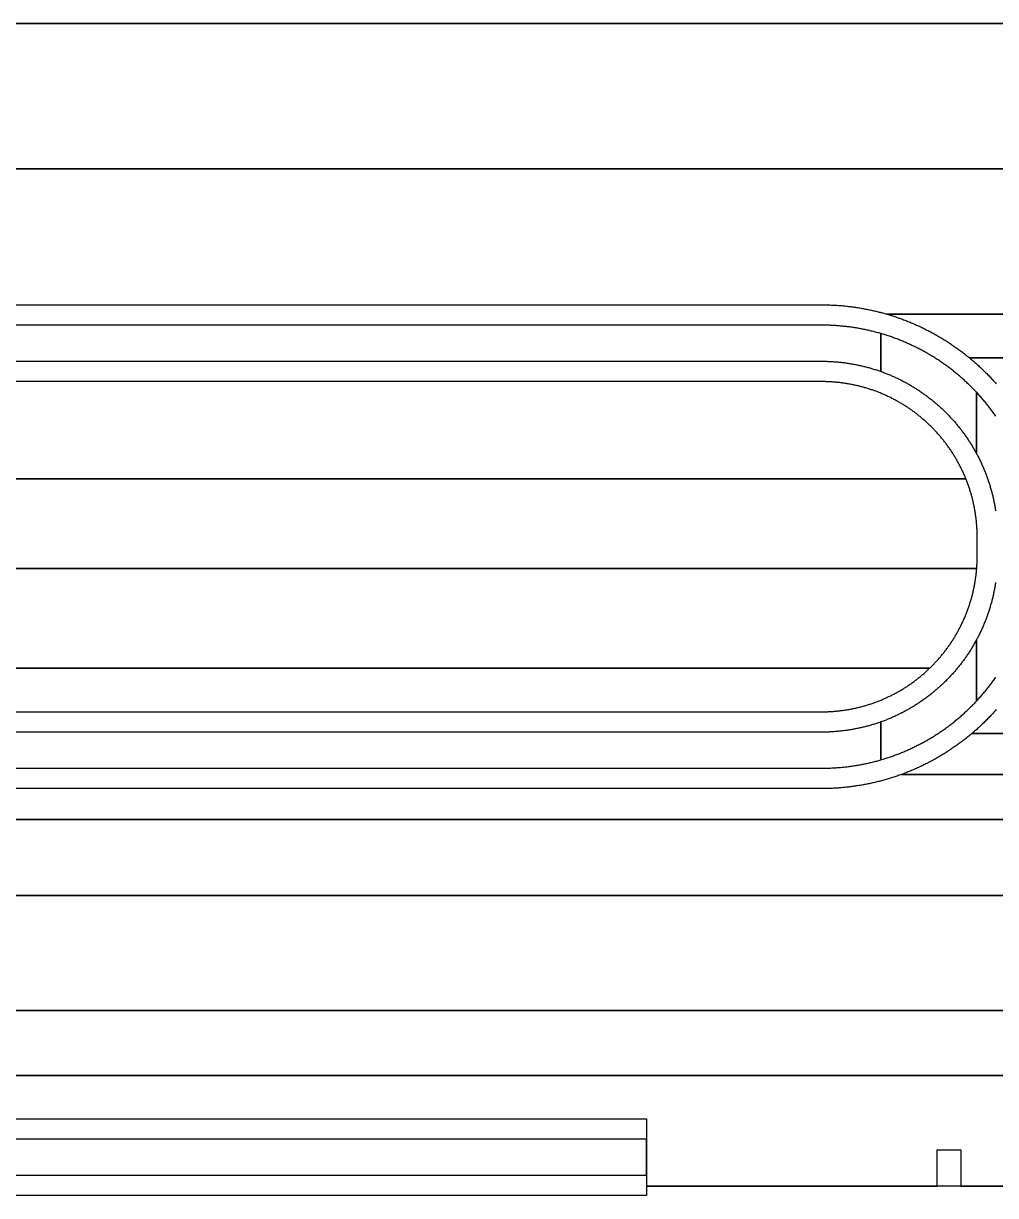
# Model space of a CAD drawing. Extents: x -3400 to 6900, y -3400 to 6900.
# Drawn here: x -882 to -214, y -569 to 237 of the extents above; entities that cross this region are included whole.
import ezdxf

# ---------------------------------------------------------------- set-up
doc = ezdxf.new("R2010")
doc.units = 0
doc.layers.add('XOR', color=1, linetype='CONTINUOUS')

# ---------------------------------------------------------------- blocks, each defined once
blk = doc.blocks.new('CHIP_XOR')
at = {"layer": '5'}
for points in [[(-2334.91, 137.5), (-62.5, 137.5)], [(-2324.91, -56.09), (-433.1625, -56.09), (-432.3635, -56.092), (-431.5645, -56.098), (-430.7655, -56.108), (-429.9665, -56.122), (-429.1675, -56.14), (-428.3685, -56.162), (-427.57, -56.188), (-426.7715, -56.218), (-425.973, -56.252), (-425.175, -56.29), (-424.377, -56.332), (-423.579, -56.3775), (-422.7815, -56.4275), (-421.984, -56.4815), (-421.187, -56.5395), (-420.3905, -56.6015), (-419.594, -56.6675), (-418.798, -56.737), (-418.002, -56.811), (-417.207, -56.889), (-416.412, -56.9705), (-415.6175, -57.0565), (-414.8235, -57.146), (-414.03, -57.24), (-413.2365, -57.3375), (-412.444, -57.4395), (-411.652, -57.545), (-410.8605, -57.6545), (-410.0695, -57.768), (-409.279, -57.8855), (-408.489, -58.007), (-407.7, -58.1325), (-406.9115, -58.262), (-406.1235, -58.395), (-405.336, -58.5325), (-404.5495, -58.6735), (-403.7635, -58.8185), (-402.9785, -58.9675), (-402.1945, -59.1205), (-401.4105, -59.2775), (-400.628, -59.4385), (-399.846, -59.603), (-399.065, -59.7715), (-398.2845, -59.944), (-397.505, -60.1205), (-396.7265, -60.301), (-395.949, -60.485), (-395.1725, -60.673), (-394.3965, -60.865), (-393.622, -61.061), (-393.001, -61.2215), (-392.848, -61.261), (-392.0755, -61.4645), (-391.3035, -61.672), (-390.533, -61.883), (-389.7635, -62.0985), (-388.995, -62.3175), (-388.366, -62.5), (-62.5, -62.5)], [(-62.5, -62.5), (-388.366, -62.5), (-388.2275, -62.5405), (-387.461, -62.767), (-386.696, -62.9975), (-385.932, -63.232), (-385.1695, -63.47), (-384.4075, -63.712), (-383.6475, -63.958), (-382.888, -64.2075), (-382.1305, -64.461), (-381.3735, -64.718), (-380.6185, -64.979), (-379.8645, -65.244), (-379.1115, -65.5125), (-378.3605, -65.7845), (-377.6105, -66.0605), (-376.862, -66.3405), (-376.115, -66.624), (-375.369, -66.911), (-374.625, -67.202), (-373.882, -67.497), (-373.1405, -67.795), (-372.401, -68.0975), (-371.6625, -68.403), (-370.926, -68.7125), (-370.1905, -69.026), (-369.457, -69.3425), (-368.725, -69.663), (-367.9945, -69.9875), (-367.266, -70.315), (-366.5385, -70.6465), (-365.813, -70.9815), (-365.0895, -71.3205), (-364.3675, -71.663), (-363.647, -72.009), (-362.9285, -72.3585), (-362.2115, -72.7115), (-361.4965, -73.068), (-360.783, -73.4285), (-360.0715, -73.7925), (-359.362, -74.16), (-358.6545, -74.5305), (-357.9485, -74.905), (-357.2445, -75.2835), (-356.542, -75.665), (-355.842, -76.05), (-355.1435, -76.4385), (-354.447, -76.8305), (-353.753, -77.226), (-353.0605, -77.625), (-352.37, -78.0275), (-351.6815, -78.4335), (-350.9955, -78.8425), (-350.311, -79.2555), (-349.629, -79.6715), (-348.949, -80.091), (-348.271, -80.514), (-347.595, -80.9405), (-346.921, -81.37), (-346.2495, -81.8035), (-345.58, -82.24), (-344.913, -82.6795), (-344.248, -83.1225), (-343.5855, -83.569), (-342.9245, -84.019), (-342.2665, -84.472), (-341.6105, -84.9285), (-340.9565, -85.388), (-340.3055, -85.851), (-339.6565, -86.317), (-339.0095, -86.7865), (-338.365, -87.259), (-337.723, -87.735), (-337.0835, -88.214), (-336.4465, -88.696), (-335.8115, -89.1815), (-335.179, -89.67), (-334.549, -90.162), (-333.922, -90.657), (-333.297, -91.155), (-332.6745, -91.656), (-332.0545, -92.16), (-331.5945, -92.538), (-331.437, -92.6675), (2334.91, -92.6675)], [(2334.91, 137.5), (-2334.91, 137.5), (-2334.91, 37.5), (-62.5, 37.5)], [(-62.5, 37.5), (-2334.91, 37.5)], [(-1447.8525, -94.91), (-433.1625, -94.91), (-432.467, -94.912), (-431.771, -94.918), (-431.0755, -94.928), (-430.38, -94.942), (-429.6845, -94.96), (-428.989, -94.982), (-428.2935, -95.008), (-427.5985, -95.038), (-426.9035, -95.072), (-426.209, -95.11), (-425.5145, -95.152), (-424.82, -95.198), (-424.126, -95.248), (-423.4325, -95.302), (-422.739, -95.36), (-422.046, -95.422), (-421.3535, -95.488), (-420.661, -95.558), (-419.9695, -95.632), (-419.278, -95.71), (-418.587, -95.7915), (-417.8965, -95.8775), (-417.2065, -95.9675), (-416.517, -96.061), (-415.8285, -96.159), (-415.14, -96.2605), (-414.4525, -96.3665), (-413.765, -96.476), (-413.079, -96.5895), (-412.393, -96.707), (-411.708, -96.8285), (-411.0235, -96.954), (-410.34, -97.0835), (-409.657, -97.2165), (-408.975, -97.354), (-408.2935, -97.495), (-407.613, -97.64), (-406.9335, -97.789), (-406.2545, -97.942), (-405.577, -98.0985), (-404.9, -98.259), (-404.224, -98.424), (-403.549, -98.5925), (-402.8745, -98.7645), (-402.2015, -98.941), (-401.5295, -99.121), (-400.8585, -99.305), (-400.1885, -99.4925), (-399.5195, -99.6845), (-398.852, -99.88), (-398.1855, -100.079), (-397.52, -100.2825), (-396.8555, -100.4895), (-396.1925, -100.7), (-395.531, -100.9145), (-394.87, -101.133), (-394.211, -101.3555), (-393.553, -101.5815), (-392.896, -101.811), (-392.5015, -101.952), (-392.5015, -75.877), (-393.235, -75.666), (-393.9695, -75.459), (-394.705, -75.2555), (-395.4415, -75.056), (-396.179, -74.8605), (-396.918, -74.669), (-397.6575, -74.481), (-398.398, -74.297), (-399.1395, -74.117), (-399.882, -73.9405), (-400.6255, -73.7685), (-401.37, -73.6), (-402.115, -73.4355), (-402.861, -73.275), (-403.608, -73.118), (-404.3555, -72.9655), (-405.104, -72.8165), (-405.853, -72.6715), (-406.603, -72.5305), (-407.354, -72.3935), (-408.105, -72.26), (-408.8575, -72.131), (-409.61, -72.0055), (-410.3635, -71.8845), (-411.1175, -71.767), (-411.872, -71.6535), (-412.6275, -71.544), (-413.383, -71.4385), (-414.1395, -71.337), (-414.896, -71.239), (-415.6535, -71.1455), (-416.4115, -71.056), (-417.1695, -70.97), (-417.9285, -70.8885), (-418.6875, -70.8105), (-419.447, -70.737), (-420.207, -70.667), (-420.967, -70.601), (-421.728, -70.5395), (-422.4885, -70.4815), (-423.25, -70.4275), (-424.0115, -70.3775), (-424.773, -70.3315), (-425.535, -70.2895), (-426.2975, -70.252), (-427.0595, -70.218), (-427.822, -70.188), (-428.585, -70.162), (-429.3475, -70.14), (-430.1105, -70.122), (-430.8735, -70.108), (-431.6365, -70.098), (-432.3995, -70.092), (-433.1625, -70.09), (-1447.8525, -70.09)], [(-2334.91, -175.8345), (-334.0035, -175.8345), (-334.0685, -175.6715), (-334.316, -175.0665), (-334.567, -174.463), (-334.8215, -173.8615), (-335.08, -173.261), (-335.342, -172.6625), (-335.608, -172.0655), (-335.877, -171.47), (-336.15, -170.876), (-336.4265, -170.284), (-336.707, -169.6935), (-336.9905, -169.105), (-337.278, -168.518), (-337.569, -167.933), (-337.8635, -167.3495), (-338.162, -166.768), (-338.4635, -166.188), (-338.7685, -165.61), (-339.0775, -165.034), (-339.3895, -164.46), (-339.7055, -163.888), (-340.0245, -163.3175), (-340.3475, -162.7495), (-340.6735, -162.183), (-341.003, -161.619), (-341.336, -161.0565), (-341.6725, -160.4965), (-342.0125, -159.938), (-342.356, -159.382), (-342.7025, -158.828), (-343.053, -158.2765), (-343.4065, -157.7265), (-343.763, -157.179), (-344.1235, -156.634), (-344.487, -156.0905), (-344.8535, -155.55), (-345.2235, -155.011), (-345.597, -154.475), (-345.9735, -153.941), (-346.3535, -153.409), (-346.737, -152.8795), (-347.123, -152.3525), (-347.513, -151.828), (-347.9055, -151.3055), (-348.3015, -150.7855), (-348.7005, -150.2685), (-349.103, -149.7535), (-349.5085, -149.2405), (-349.917, -148.7305), (-350.329, -148.223), (-350.7435, -147.718), (-351.1615, -147.2155), (-351.5825, -146.7155), (-352.0065, -146.2185), (-352.4335, -145.7235), (-352.8635, -145.2315), (-353.2965, -144.742), (-353.7325, -144.2555), (-354.1715, -143.771), (-354.613, -143.2895), (-355.058, -142.811), (-355.506, -142.335), (-355.9565, -141.8615), (-356.41, -141.391), (-356.8665, -140.9235), (-357.326, -140.4585), (-357.788, -139.9965), (-358.253, -139.537), (-358.7205, -139.0805), (-359.191, -138.627), (-359.6645, -138.1765), (-360.1405, -137.7285), (-360.619, -137.284), (-361.1005, -136.842), (-361.5845, -136.403), (-362.0715, -135.967), (-362.561, -135.534), (-363.053, -135.104), (-363.548, -134.677), (-364.045, -134.253), (-364.545, -133.832), (-365.0475, -133.414), (-365.5525, -132.9995), (-366.06, -132.5875), (-366.57, -132.179), (-367.0825, -131.7735), (-367.5975, -131.3715), (-368.115, -130.972), (-368.635, -130.576), (-369.1575, -130.1835), (-369.682, -129.794), (-370.209, -129.4075), (-370.7385, -129.0245), (-371.27, -128.6445), (-371.8045, -128.2675), (-372.3405, -127.8945), (-372.879, -127.524), (-373.42, -127.1575), (-373.963, -126.794), (-374.5085, -126.4335), (-375.056, -126.077), (-375.6055, -125.7235), (-376.1575, -125.3735), (-376.7115, -125.0265), (-377.2675, -124.6835), (-377.8255, -124.3435), (-378.386, -124.007), (-378.948, -123.674), (-379.5125, -123.344), (-380.079, -123.018), (-380.647, -122.695), (-381.2175, -122.376), (-381.7895, -122.06), (-382.3635, -121.748), (-382.9395, -121.4395), (-383.5175, -121.134), (-384.097, -120.8325), (-384.679, -120.5345), (-385.262, -120.2395), (-385.8475, -119.949), (-386.434, -119.6615), (-387.023, -119.3775), (-387.6135, -119.0975), (-388.2055, -118.821), (-388.799, -118.548), (-389.3945, -118.2785), (-389.9915, -118.013), (-390.5905, -117.7505), (-391.1905, -117.4925), (-391.7925, -117.2375), (-392.396, -116.9865), (-393.001, -116.7395), (-393.607, -116.4955), (-394.215, -116.256), (-394.8245, -116.0195), (-395.4355, -115.787), (-396.0475, -115.5585), (-396.661, -115.3335), (-397.276, -115.112), (-397.892, -114.895), (-398.51, -114.681), (-399.1285, -114.471), (-399.749, -114.265), (-400.3705, -114.0625), (-400.993, -113.864), (-401.617, -113.6695), (-402.242, -113.4785), (-402.868, -113.2915), (-403.4955, -113.1085), (-404.1235, -112.929), (-404.753, -112.7535), (-405.3835, -112.5815), (-406.0155, -112.4135), (-406.648, -112.2495), (-407.2815, -112.0895), (-407.916, -111.9335), (-408.5515, -111.781), (-409.188, -111.6325), (-409.8255, -111.488), (-410.4635, -111.347), (-411.1025, -111.2105), (-411.7425, -111.0775), (-412.383, -110.9485), (-413.0245, -110.8235), (-413.667, -110.7025), (-414.3095, -110.585), (-414.9535, -110.472), (-415.5975, -110.3625), (-416.2425, -110.2575), (-416.888, -110.156), (-417.5345, -110.0585), (-418.181, -109.965), (-418.8285, -109.875), (-419.4765, -109.7895), (-420.125, -109.708), (-420.7735, -109.63), (-421.423, -109.5565), (-422.073, -109.4865), (-422.723, -109.421), (-423.3735, -109.359), (-424.0245, -109.301), (-424.676, -109.2475), (-425.3275, -109.1975), (-425.9795, -109.1515), (-426.6315, -109.1095), (-427.284, -109.0715), (-427.9365, -109.038), (-428.5895, -109.008), (-429.2425, -108.982), (-429.8955, -108.96), (-430.549, -108.942), (-431.2025, -108.928), (-431.8555, -108.918), (-432.509, -108.912), (-433.1625, -108.91), (-2324.91, -108.91)], [(2334.91, -92.6675), (-331.437, -92.6675), (-330.822, -93.178), (-330.21, -93.6915), (-329.6, -94.208), (-328.993, -94.7275), (-328.3885, -95.25), (-327.7865, -95.776), (-327.1875, -96.3045), (-326.5905, -96.836), (-325.9965, -97.371), (-325.4055, -97.9085), (-324.817, -98.449), (-324.231, -98.9925), (-323.648, -99.5385), (-323.0675, -100.088), (-322.49, -100.64), (-321.915, -101.1955), (-321.343, -101.7535), (-320.7735, -102.314), (-320.207, -102.8775), (-319.6435, -103.444), (-319.0825, -104.0135), (-318.5245, -104.5855), (-317.9695, -105.1605), (-317.4175, -105.738), (-316.868, -106.3185), (-316.3215, -106.9015), (-315.7785, -107.4875), (-315.2375, -108.076), (-314.7, -108.6675), (-314.1655, -109.2615), (-313.634, -109.858), (-313.105, -110.457)], [(-313.4855, -132.6555), (-313.923, -132.03), (-314.3635, -131.407), (-314.807, -130.786), (-315.254, -130.1675), (-315.704, -129.5515), (-316.1575, -128.9375), (-316.614, -128.326), (-317.074, -127.717), (-317.5365, -127.1105), (-318.003, -126.506), (-318.472, -125.9045), (-318.9445, -125.305), (-319.42, -124.7085), (-319.899, -124.114), (-320.3805, -123.5225), (-320.8655, -122.933), (-321.3535, -122.3465), (-321.8445, -121.762), (-322.3385, -121.1805), (-322.8355, -120.6015), (-323.336, -120.0255), (-323.839, -119.4515), (-324.345, -118.8805), (-324.8545, -118.312), (-325.3665, -117.746), (-325.8815, -117.183), (-326.3995, -116.623), (-326.744, -116.254), (-326.744, -158.409), (-326.4155, -159.0225), (-326.0905, -159.6375), (-325.769, -160.2545), (-325.451, -160.8735), (-325.1365, -161.494), (-324.8255, -162.1165), (-324.518, -162.7405), (-324.2145, -163.3665), (-323.9145, -163.9945), (-323.618, -164.624), (-323.325, -165.255), (-323.036, -165.888), (-322.7505, -166.5225), (-322.4685, -167.1585), (-322.1905, -167.796), (-321.9155, -168.4355), (-321.645, -169.0765), (-321.3775, -169.7185), (-321.114, -170.3625), (-320.8545, -171.008), (-320.5985, -171.655), (-320.346, -172.3035), (-320.0975, -172.9535), (-319.8525, -173.6045), (-319.6115, -174.2575), (-319.374, -174.9115), (-319.1405, -175.5665), (-318.911, -176.2235), (-318.6845, -176.8815), (-318.4625, -177.541), (-318.244, -178.2015), (-318.0295, -178.863), (-317.8185, -179.5265), (-317.6115, -180.1905), (-317.4085, -180.856), (-317.209, -181.5225), (-317.0135, -182.1905), (-316.822, -182.859), (-316.634, -183.529), (-316.4505, -184.2), (-316.27, -184.872), (-316.094, -185.5455), (-315.9215, -186.2195), (-315.753, -186.8945), (-315.5885, -187.5705), (-315.428, -188.2475), (-315.271, -188.9255), (-315.1185, -189.604), (-314.9695, -190.284), (-314.8245, -190.9645), (-314.683, -191.6455), (-314.546, -192.3275), (-314.4125, -193.0105), (-314.2835, -193.694), (-314.158, -194.3785), (-314.0365, -195.0635), (-313.919, -195.7495), (-313.8055, -196.436), (-313.6955, -197.123), (-313.59, -197.8105)], [(-313.59, -247.1895), (-313.6955, -247.877), (-313.8055, -248.564), (-313.919, -249.2505), (-314.0365, -249.9365), (-314.158, -250.6215), (-314.2835, -251.306), (-314.4125, -251.9895), (-314.546, -252.6725), (-314.683, -253.3545), (-314.8245, -254.0355), (-314.9695, -254.716), (-315.1185, -255.396), (-315.271, -256.0745), (-315.428, -256.7525), (-315.5885, -257.4295), (-315.753, -258.1055), (-315.9215, -258.7805), (-316.094, -259.4545), (-316.27, -260.128), (-316.4505, -260.8), (-316.634, -261.471), (-316.822, -262.141), (-317.0135, -262.8095), (-317.209, -263.4775), (-317.4085, -264.144), (-317.6115, -264.8095), (-317.8185, -265.4735), (-318.0295, -266.137), (-318.244, -266.7985), (-318.4625, -267.459), (-318.6845, -268.1185), (-318.911, -268.7765), (-319.1405, -269.4335), (-319.374, -270.0885), (-319.6115, -270.7425), (-319.8525, -271.3955), (-320.0975, -272.0465), (-320.346, -272.6965), (-320.5985, -273.345), (-320.8545, -273.992), (-321.114, -274.6375), (-321.3775, -275.2815), (-321.645, -275.9235), (-321.9155, -276.5645), (-322.1905, -277.204), (-322.4685, -277.8415), (-322.7505, -278.4775), (-323.036, -279.112), (-323.325, -279.745), (-323.618, -280.376), (-323.9145, -281.0055), (-324.2145, -281.6335), (-324.518, -282.2595), (-324.8255, -282.8835), (-325.1365, -283.506), (-325.451, -284.1265), (-325.769, -284.7455), (-326.0905, -285.3625), (-326.4155, -285.9775), (-326.744, -286.591), (-326.744, -328.746), (-326.3995, -328.377), (-325.8815, -327.817), (-325.3665, -327.254), (-324.8545, -326.688), (-324.345, -326.1195), (-323.839, -325.5485), (-323.336, -324.9745), (-322.8355, -324.3985), (-322.3385, -323.8195), (-321.8445, -323.238), (-321.3535, -322.6535), (-320.8655, -322.067), (-320.3805, -321.4775), (-319.899, -320.886), (-319.42, -320.2915), (-318.9445, -319.695), (-318.472, -319.0955), (-318.003, -318.494), (-317.5365, -317.8895), (-317.074, -317.283), (-316.614, -316.674), (-316.1575, -316.0625), (-315.704, -315.4485), (-315.254, -314.8325), (-314.807, -314.214), (-314.3635, -313.593), (-313.923, -312.97), (-313.4855, -312.3445)], [(-2334.91, -237.5), (-326.565, -237.5), (-326.527, -237.002), (-326.481, -236.35), (-326.439, -235.698), (-326.401, -235.0455), (-326.367, -234.3925), (-326.337, -233.74), (-326.3115, -233.087), (-326.2895, -232.434), (-326.2715, -231.7805), (-326.2575, -231.127), (-326.2475, -230.4735), (-326.2415, -229.82), (-326.2395, -229.1665), (-326.2395, -215.8335), (-326.2415, -215.18), (-326.2475, -214.5265), (-326.2575, -213.873), (-326.2715, -213.2195), (-326.2895, -212.566), (-326.3115, -211.913), (-326.337, -211.26), (-326.367, -210.6075), (-326.401, -209.9545), (-326.439, -209.302), (-326.481, -208.65), (-326.527, -207.998), (-326.5765, -207.3465), (-326.6305, -206.695), (-326.6885, -206.0445), (-326.75, -205.3935), (-326.816, -204.7435), (-326.886, -204.0935), (-326.9595, -203.4445), (-327.0375, -202.7955), (-327.119, -202.147), (-327.2045, -201.499), (-327.294, -200.852), (-327.3875, -200.205), (-327.485, -199.559), (-327.5865, -198.913), (-327.692, -198.2685), (-327.8015, -197.624), (-327.9145, -196.9805), (-328.032, -196.3375), (-328.153, -195.695), (-328.278, -195.054), (-328.407, -194.413), (-328.54, -193.773), (-328.6765, -193.134), (-328.8175, -192.496), (-328.962, -191.8585), (-329.1105, -191.222), (-329.2625, -190.5865), (-329.419, -189.952), (-329.579, -189.3185), (-329.743, -188.686), (-329.911, -188.0545), (-330.0825, -187.424), (-330.258, -186.7945), (-330.4375, -186.166), (-330.621, -185.5385), (-330.808, -184.9125), (-330.999, -184.2875), (-331.1935, -183.6635), (-331.392, -183.041), (-331.5945, -182.4195), (-331.8005, -181.7995), (-332.0105, -181.1805), (-332.224, -180.563), (-332.4415, -179.9465), (-332.663, -179.3315), (-332.888, -178.718), (-333.1165, -178.106), (-333.349, -177.495), (-333.585, -176.886), (-333.825, -176.278), (-334.0035, -175.8345), (-2334.91, -175.8345)], [(-2334.91, -306.0335), (-358.839, -306.0335), (-358.7205, -305.9195), (-358.253, -305.463), (-357.788, -305.0035), (-357.326, -304.5415), (-356.8665, -304.0765), (-356.41, -303.609), (-355.9565, -303.1385), (-355.506, -302.665), (-355.058, -302.189), (-354.613, -301.7105), (-354.1715, -301.229), (-353.7325, -300.7445), (-353.2965, -300.258), (-352.8635, -299.7685), (-352.4335, -299.2765), (-352.0065, -298.7815), (-351.5825, -298.2845), (-351.1615, -297.7845), (-350.7435, -297.282), (-350.329, -296.777), (-349.917, -296.2695), (-349.5085, -295.7595), (-349.103, -295.2465), (-348.7005, -294.7315), (-348.3015, -294.2145), (-347.9055, -293.6945), (-347.513, -293.172), (-347.123, -292.6475), (-346.737, -292.1205), (-346.3535, -291.591), (-345.9735, -291.059), (-345.597, -290.525), (-345.2235, -289.989), (-344.8535, -289.45), (-344.487, -288.9095), (-344.1235, -288.366), (-343.763, -287.821), (-343.4065, -287.2735), (-343.053, -286.7235), (-342.7025, -286.172), (-342.356, -285.618), (-342.0125, -285.062), (-341.6725, -284.5035), (-341.336, -283.9435), (-341.003, -283.381), (-340.6735, -282.817), (-340.3475, -282.2505), (-340.0245, -281.6825), (-339.7055, -281.112), (-339.3895, -280.54), (-339.0775, -279.966), (-338.7685, -279.39), (-338.4635, -278.812), (-338.162, -278.232), (-337.8635, -277.6505), (-337.569, -277.067), (-337.278, -276.482), (-336.9905, -275.895), (-336.707, -275.3065), (-336.4265, -274.716), (-336.15, -274.124), (-335.877, -273.53), (-335.608, -272.9345), (-335.342, -272.3375), (-335.08, -271.739), (-334.8215, -271.1385), (-334.567, -270.537), (-334.316, -269.9335), (-334.0685, -269.3285), (-333.825, -268.722), (-333.585, -268.114), (-333.349, -267.505), (-333.1165, -266.894), (-332.888, -266.282), (-332.663, -265.6685), (-332.4415, -265.0535), (-332.224, -264.437), (-332.0105, -263.8195), (-331.8005, -263.2005), (-331.5945, -262.5805), (-331.392, -261.959), (-331.1935, -261.3365), (-330.999, -260.7125), (-330.808, -260.0875), (-330.621, -259.4615), (-330.4375, -258.834), (-330.258, -258.2055), (-330.0825, -257.576), (-329.911, -256.9455), (-329.743, -256.314), (-329.579, -255.6815), (-329.419, -255.048), (-329.2625, -254.4135), (-329.1105, -253.778), (-328.962, -253.1415), (-328.8175, -252.504), (-328.6765, -251.866), (-328.54, -251.227), (-328.407, -250.587), (-328.278, -249.946), (-328.153, -249.305), (-328.032, -248.6625), (-327.9145, -248.0195), (-327.8015, -247.376), (-327.692, -246.7315), (-327.5865, -246.087), (-327.485, -245.441), (-327.3875, -244.795), (-327.294, -244.148), (-327.2045, -243.501), (-327.119, -242.853), (-327.0375, -242.2045), (-326.9595, -241.5555), (-326.886, -240.9065), (-326.816, -240.2565), (-326.75, -239.6065), (-326.6885, -238.9555), (-326.6305, -238.305), (-326.5765, -237.6535), (-326.565, -237.5), (-2334.91, -237.5)], [(-1407.1915, -336.09), (-433.1625, -336.09), (-432.509, -336.088), (-431.8555, -336.082), (-431.2025, -336.072), (-430.549, -336.058), (-429.8955, -336.04), (-429.2425, -336.018), (-428.5895, -335.992), (-427.9365, -335.962), (-427.284, -335.9285), (-426.6315, -335.8905), (-425.9795, -335.8485), (-425.3275, -335.8025), (-424.676, -335.7525), (-424.0245, -335.699), (-423.3735, -335.641), (-422.723, -335.579), (-422.073, -335.5135), (-421.423, -335.4435), (-420.7735, -335.37), (-420.125, -335.292), (-419.4765, -335.2105), (-418.8285, -335.125), (-418.181, -335.035), (-417.5345, -334.9415), (-416.888, -334.844), (-416.2425, -334.7425), (-415.5975, -334.6375), (-414.9535, -334.528), (-414.3095, -334.415), (-413.667, -334.2975), (-413.0245, -334.1765), (-412.383, -334.0515), (-411.7425, -333.9225), (-411.1025, -333.7895), (-410.4635, -333.653), (-409.8255, -333.512), (-409.188, -333.3675), (-408.5515, -333.219), (-407.916, -333.0665), (-407.2815, -332.9105), (-406.648, -332.7505), (-406.0155, -332.5865), (-405.3835, -332.4185), (-404.753, -332.2465), (-404.1235, -332.071), (-403.4955, -331.8915), (-402.868, -331.7085), (-402.242, -331.5215), (-401.617, -331.3305), (-400.993, -331.136), (-400.3705, -330.9375), (-399.749, -330.735), (-399.1285, -330.529), (-398.51, -330.319), (-397.892, -330.105), (-397.276, -329.888), (-396.661, -329.6665), (-396.0475, -329.4415), (-395.4355, -329.213), (-394.8245, -328.9805), (-394.215, -328.744), (-393.607, -328.5045), (-393.001, -328.2605), (-392.396, -328.0135), (-391.7925, -327.7625), (-391.1905, -327.5075), (-390.5905, -327.2495), (-389.9915, -326.987), (-389.3945, -326.7215), (-388.799, -326.452), (-388.2055, -326.179), (-387.6135, -325.9025), (-387.023, -325.6225), (-386.434, -325.3385), (-385.8475, -325.051), (-385.262, -324.7605), (-384.679, -324.4655), (-384.097, -324.1675), (-383.5175, -323.866), (-382.9395, -323.5605), (-382.3635, -323.252), (-381.7895, -322.94), (-381.2175, -322.624), (-380.647, -322.305), (-380.079, -321.982), (-379.5125, -321.656), (-378.948, -321.326), (-378.386, -320.993), (-377.8255, -320.6565), (-377.2675, -320.3165), (-376.7115, -319.9735), (-376.1575, -319.6265), (-375.6055, -319.2765), (-375.056, -318.923), (-374.5085, -318.5665), (-373.963, -318.206), (-373.42, -317.8425), (-372.879, -317.476), (-372.3405, -317.1055), (-371.8045, -316.7325), (-371.27, -316.3555), (-370.7385, -315.9755), (-370.209, -315.5925), (-369.682, -315.206), (-369.1575, -314.8165), (-368.635, -314.424), (-368.115, -314.028), (-367.5975, -313.6285), (-367.0825, -313.2265), (-366.57, -312.821), (-366.06, -312.4125), (-365.5525, -312.0005), (-365.0475, -311.586), (-364.545, -311.168), (-364.045, -310.747), (-363.548, -310.323), (-363.053, -309.896), (-362.561, -309.466), (-362.0715, -309.033), (-361.5845, -308.597), (-361.1005, -308.158), (-360.619, -307.716), (-360.1405, -307.2715), (-359.6645, -306.8235), (-359.191, -306.373), (-358.839, -306.0335), (-2334.91, -306.0335)], [(-313.105, -334.543), (-313.634, -335.142), (-314.1655, -335.7385), (-314.7, -336.3325), (-315.2375, -336.924), (-315.7785, -337.5125), (-316.3215, -338.0985), (-316.868, -338.6815), (-317.4175, -339.262), (-317.9695, -339.8395), (-318.5245, -340.4145), (-319.0825, -340.9865), (-319.6435, -341.556), (-320.207, -342.1225), (-320.7735, -342.686), (-321.343, -343.2465), (-321.915, -343.8045), (-322.49, -344.36), (-323.0675, -344.912), (-323.648, -345.4615), (-324.231, -346.0075), (-324.817, -346.551), (-325.4055, -347.0915), (-325.9965, -347.629), (-326.5905, -348.164), (-327.1875, -348.6955), (-327.7865, -349.224), (-328.3885, -349.75), (-328.993, -350.2725), (-329.6, -350.792), (-329.9905, -351.1225), (-62.5, -351.1225)], [(-1407.1915, -374.91), (-433.1625, -374.91), (-432.3995, -374.908), (-431.6365, -374.902), (-430.8735, -374.892), (-430.1105, -374.878), (-429.3475, -374.86), (-428.585, -374.838), (-427.822, -374.812), (-427.0595, -374.782), (-426.2975, -374.748), (-425.535, -374.7105), (-424.773, -374.6685), (-424.0115, -374.6225), (-423.25, -374.5725), (-422.4885, -374.5185), (-421.728, -374.4605), (-420.967, -374.399), (-420.207, -374.333), (-419.447, -374.263), (-418.6875, -374.1895), (-417.9285, -374.1115), (-417.1695, -374.03), (-416.4115, -373.944), (-415.6535, -373.8545), (-414.896, -373.761), (-414.1395, -373.663), (-413.383, -373.5615), (-412.6275, -373.456), (-411.872, -373.3465), (-411.1175, -373.233), (-410.3635, -373.1155), (-409.61, -372.9945), (-408.8575, -372.869), (-408.105, -372.74), (-407.354, -372.6065), (-406.603, -372.4695), (-405.853, -372.3285), (-405.104, -372.1835), (-404.3555, -372.0345), (-403.608, -371.882), (-402.861, -371.725), (-402.115, -371.5645), (-401.37, -371.4), (-400.6255, -371.2315), (-399.882, -371.0595), (-399.1395, -370.883), (-398.398, -370.703), (-397.6575, -370.519), (-396.918, -370.331), (-396.179, -370.1395), (-395.4415, -369.944), (-394.705, -369.7445), (-393.9695, -369.541), (-393.235, -369.334), (-392.5015, -369.123), (-392.5015, -343.048), (-392.896, -343.189), (-393.553, -343.4185), (-394.211, -343.6445), (-394.87, -343.867), (-395.531, -344.0855), (-396.1925, -344.3), (-396.8555, -344.5105), (-397.52, -344.7175), (-398.1855, -344.921), (-398.852, -345.12), (-399.5195, -345.3155), (-400.1885, -345.5075), (-400.8585, -345.695), (-401.5295, -345.879), (-402.2015, -346.059), (-402.8745, -346.2355), (-403.549, -346.4075), (-404.224, -346.576), (-404.9, -346.741), (-405.577, -346.9015), (-406.2545, -347.058), (-406.9335, -347.211), (-407.613, -347.36), (-408.2935, -347.505), (-408.975, -347.646), (-409.657, -347.7835), (-410.34, -347.9165), (-411.0235, -348.046), (-411.708, -348.1715), (-412.393, -348.293), (-413.079, -348.4105), (-413.765, -348.524), (-414.4525, -348.6335), (-415.14, -348.7395), (-415.8285, -348.841), (-416.517, -348.939), (-417.2065, -349.0325), (-417.8965, -349.1225), (-418.587, -349.2085), (-419.278, -349.29), (-419.9695, -349.368), (-420.661, -349.442), (-421.3535, -349.512), (-422.046, -349.578), (-422.739, -349.64), (-423.4325, -349.698), (-424.126, -349.752), (-424.82, -349.802), (-425.5145, -349.848), (-426.209, -349.89), (-426.9035, -349.928), (-427.5985, -349.962), (-428.2935, -349.992), (-428.989, -350.018), (-429.6845, -350.04), (-430.38, -350.058), (-431.0755, -350.072), (-431.771, -350.082), (-432.467, -350.088), (-433.1625, -350.09), (-1407.1915, -350.09)], [(-62.5, -351.1225), (-329.9905, -351.1225), (-330.21, -351.3085), (-330.822, -351.822), (-331.437, -352.3325), (-331.5945, -352.462), (-332.0545, -352.84), (-332.6745, -353.344), (-333.297, -353.845), (-333.875, -354.306), (-333.922, -354.343), (-334.549, -354.838), (-335.179, -355.33), (-335.8115, -355.8185), (-336.4465, -356.304), (-337.0835, -356.786), (-337.723, -357.265), (-338.365, -357.741), (-339.0095, -358.2135), (-339.6565, -358.683), (-340.3055, -359.149), (-340.9565, -359.612), (-341.6105, -360.0715), (-342.2665, -360.528), (-342.9245, -360.981), (-343.5855, -361.431), (-344.248, -361.8775), (-344.913, -362.3205), (-345.1855, -362.5), (-345.58, -362.76), (-346.2495, -363.1965), (-346.921, -363.63), (-347.595, -364.0595), (-348.271, -364.486), (-348.949, -364.909), (-349.629, -365.3285), (-350.311, -365.7445), (-350.9955, -366.1575), (-351.6815, -366.5665), (-352.37, -366.9725), (-353.0605, -367.375), (-353.753, -367.774), (-354.447, -368.1695), (-355.1435, -368.5615), (-355.842, -368.95), (-356.542, -369.335), (-357.2445, -369.7165), (-357.9485, -370.095), (-358.6545, -370.4695), (-359.362, -370.84), (-360.0715, -371.2075), (-360.783, -371.5715), (-361.4965, -371.932), (-362.2115, -372.2885), (-362.9285, -372.6415), (-363.647, -372.991), (-364.3675, -373.337), (-365.0895, -373.6795), (-365.813, -374.0185), (-366.5385, -374.3535), (-367.266, -374.685), (-367.9945, -375.0125), (-368.725, -375.337), (-369.457, -375.6575), (-370.1905, -375.974), (-370.926, -376.2875), (-371.6625, -376.597), (-372.401, -376.9025), (-373.1405, -377.205), (-373.882, -377.503), (-374.625, -377.798), (-375.369, -378.089), (-376.115, -378.376), (-376.862, -378.6595), (-377.6105, -378.9395), (-378.186, -379.1515), (584.2425, -379.1515)], [(584.2425, -379.1515), (-378.186, -379.1515), (-378.3605, -379.2155), (-379.1115, -379.4875), (-379.8645, -379.7565), (-380.6185, -380.021), (-381.3735, -380.282), (-382.1305, -380.539), (-382.888, -380.7925), (-383.6475, -381.042), (-384.4075, -381.288), (-385.1695, -381.53), (-385.932, -381.768), (-386.696, -382.0025), (-387.461, -382.233), (-388.2275, -382.4595), (-388.995, -382.6825), (-389.7635, -382.9015), (-390.533, -383.117), (-391.3035, -383.328), (-392.0755, -383.5355), (-392.848, -383.739), (-393.001, -383.7785), (-393.622, -383.939), (-394.3965, -384.135), (-395.1725, -384.327), (-395.949, -384.515), (-396.7265, -384.699), (-397.505, -384.8795), (-398.2845, -385.056), (-399.065, -385.2285), (-399.846, -385.397), (-400.628, -385.562), (-401.4105, -385.7225), (-402.1945, -385.8795), (-402.9785, -386.0325), (-403.7635, -386.1815), (-404.5495, -386.3265), (-405.336, -386.4675), (-406.1235, -386.605), (-406.9115, -386.738), (-407.7, -386.8675), (-408.489, -386.993), (-409.279, -387.1145), (-410.0695, -387.232), (-410.8605, -387.3455), (-411.652, -387.455), (-412.444, -387.5605), (-413.2365, -387.6625), (-414.03, -387.76), (-414.8235, -387.854), (-415.6175, -387.9435), (-416.412, -388.0295), (-417.207, -388.111), (-418.002, -388.189), (-418.798, -388.263), (-419.594, -388.3325), (-420.3905, -388.3985), (-421.187, -388.4605), (-421.984, -388.5185), (-422.7815, -388.5725), (-423.579, -388.6225), (-424.377, -388.668), (-425.175, -388.71), (-425.973, -388.748), (-426.7715, -388.782), (-427.57, -388.812), (-428.3685, -388.838), (-429.1675, -388.86), (-429.9665, -388.878), (-430.7655, -388.892), (-431.5645, -388.902), (-432.3635, -388.908), (-433.1625, -388.91), (-1407.1915, -388.91)], [(-1471.2315, -410.2095), (1657.3345, -410.2095)], [(1657.3345, -410.2095), (-1471.2315, -410.2095)], [(-1508.786, -462.5), (-62.5, -462.5)], [(1687.748, -462.5), (-1508.786, -462.5)], [(-1509.0955, -541.5405), (-62.5, -541.5405)], [(-62.5, -541.5405), (-1509.0955, -541.5405)], [(-1481.339, -586.2035), (750.18, -586.2035)], [(750.18, -586.2035), (-1481.339, -586.2035)], [(-1407.1915, -616.09), (-553.759, -616.09), (-553.759, -662.5), (-353.759, -662.5), (-353.759, -637.5), (-337.5, -637.5), (-337.5, -662.5), (-262.5, -662.5)], [(-1407.1915, -654.91), (-553.759, -654.91), (-553.759, -630.09), (-1407.1915, -630.09)], [(2334.91, -662.5), (-553.759, -662.5), (-553.759, -668.91), (-1407.1915, -668.91)]]:
    blk.add_lwpolyline(points, dxfattribs=at)
for points in [[(-326.744, -116.254), (-326.9205, -116.065), (-327.444, -115.51), (-327.971, -114.958), (-328.5005, -114.4085), (-329.033, -113.862), (-329.5685, -113.318), (-330.1065, -112.777), (-330.6475, -112.239), (-331.1915, -111.7035), (-331.738, -111.171), (-332.2875, -110.6415), (-332.8395, -110.115), (-333.3945, -109.591), (-333.952, -109.07), (-334.5125, -108.552), (-335.0755, -108.037), (-335.6415, -107.525), (-336.21, -107.016), (-336.781, -106.5095), (-337.3545, -106.0065), (-337.931, -105.5065), (-338.51, -105.009), (-339.0915, -104.515), (-339.6755, -104.024), (-340.2625, -103.536), (-340.8515, -103.0515), (-341.4435, -102.5695), (-342.038, -102.091), (-342.6345, -101.615), (-343.234, -101.143), (-343.8355, -100.6735), (-344.44, -100.2075), (-345.0465, -99.7445), (-345.6555, -99.2845), (-346.267, -98.828), (-346.8805, -98.3745), (-347.497, -97.9245), (-348.1155, -97.4775), (-348.7365, -97.034), (-349.3595, -96.5935), (-349.985, -96.1565), (-350.613, -95.7225), (-351.243, -95.292), (-351.875, -94.8645), (-352.5095, -94.4405), (-353.1465, -94.02), (-353.785, -93.6025), (-354.4265, -93.1885), (-355.0695, -92.778), (-355.715, -92.371), (-356.3625, -91.967), (-357.012, -91.5665), (-357.6635, -91.1695), (-358.3175, -90.776), (-358.9735, -90.386), (-359.631, -89.999), (-360.291, -89.616), (-360.953, -89.236), (-361.617, -88.8595), (-362.2825, -88.487), (-362.9505, -88.1175), (-363.62, -87.7515), (-364.2915, -87.389), (-364.965, -87.0305), (-365.6405, -86.675), (-366.3175, -86.3235), (-366.9965, -85.975), (-367.6775, -85.6305), (-368.36, -85.2895), (-369.0445, -84.952), (-369.7305, -84.618), (-370.4185, -84.2875), (-371.108, -83.961), (-371.7995, -83.6375), (-372.4925, -83.318), (-373.187, -83.0025), (-373.8835, -82.69), (-374.5815, -82.3815), (-375.281, -82.0765), (-375.982, -81.7755), (-376.685, -81.478), (-377.389, -81.184), (-378.095, -80.894), (-378.802, -80.6075), (-379.511, -80.3245), (-380.2215, -80.0455), (-380.933, -79.77), (-381.646, -79.4985), (-382.3605, -79.2305), (-383.0765, -78.9665), (-383.794, -78.706), (-384.5125, -78.4495), (-385.2325, -78.197), (-385.954, -77.9475), (-386.6765, -77.7025), (-387.4005, -77.461), (-388.1255, -77.223), (-388.852, -76.9895), (-389.5795, -76.759), (-390.3085, -76.533), (-391.0385, -76.3105), (-391.7695, -76.0915), (-392.5015, -75.877), (-392.5015, -101.952), (-392.2405, -102.045), (-391.5865, -102.282), (-390.934, -102.523), (-390.2825, -102.768), (-389.633, -103.0165), (-388.9845, -103.269), (-388.3375, -103.525), (-387.692, -103.785), (-387.048, -104.0485), (-386.4055, -104.3155), (-385.765, -104.5865), (-385.1255, -104.861), (-384.488, -105.139), (-383.8515, -105.421), (-383.217, -105.7065), (-382.5845, -105.996), (-381.953, -106.2885), (-381.324, -106.585), (-380.696, -106.885), (-380.07, -107.189), (-379.446, -107.496), (-378.8235, -107.807), (-378.2025, -108.1215), (-377.584, -108.4395), (-376.967, -108.761), (-376.3515, -109.086), (-375.7385, -109.415), (-375.127, -109.747), (-374.5175, -110.0825), (-373.91, -110.422), (-373.3045, -110.7645), (-372.701, -111.1105), (-372.0995, -111.4605), (-371.5, -111.8135), (-370.9025, -112.17), (-370.307, -112.53), (-369.7135, -112.893), (-369.1225, -113.26), (-368.5335, -113.63), (-367.9465, -114.0035), (-367.3615, -114.3805), (-366.779, -114.761), (-366.1985, -115.1445), (-365.62, -115.5315), (-365.044, -115.922), (-364.4705, -116.3155), (-363.899, -116.7125), (-363.33, -117.1125), (-362.763, -117.516), (-362.1985, -117.9225), (-361.636, -118.3325), (-361.0765, -118.7455), (-360.519, -119.162), (-359.964, -119.5815), (-359.4115, -120.0045), (-358.861, -120.4305), (-358.3135, -120.8595), (-357.768, -121.2915), (-357.2255, -121.727), (-356.6855, -122.1655), (-356.1475, -122.607), (-355.6125, -123.052), (-355.08, -123.4995), (-354.55, -123.9505), (-354.0225, -124.404), (-353.498, -124.861), (-352.9755, -125.321), (-352.456, -125.784), (-351.9395, -126.2495), (-351.4255, -126.7185), (-350.914, -127.1905), (-350.4055, -127.665), (-349.8995, -128.1425), (-349.396, -128.623), (-348.896, -129.1065), (-348.398, -129.593), (-347.9035, -130.082), (-347.4115, -130.574), (-346.922, -131.069), (-346.436, -131.5665), (-345.9525, -132.067), (-345.472, -132.57), (-344.9945, -133.076), (-344.5195, -133.5845), (-344.048, -134.096), (-343.579, -134.61), (-343.113, -135.127), (-342.6505, -135.6465), (-342.1905, -136.1685), (-341.7335, -136.693), (-341.2795, -137.2205), (-340.829, -137.7505), (-340.381, -138.283), (-339.9365, -138.8185), (-339.495, -139.356), (-339.0565, -139.896), (-338.621, -140.439), (-338.189, -140.984), (-337.7595, -141.532), (-337.334, -142.082), (-336.911, -142.6345), (-336.4915, -143.1895), (-336.075, -143.747), (-335.662, -144.307), (-335.252, -144.869), (-334.8455, -145.4335), (-334.442, -146.0005), (-334.0415, -146.5695), (-333.645, -147.141), (-333.251, -147.715), (-332.861, -148.291), (-332.474, -148.869), (-332.0905, -149.4495), (-331.71, -150.032), (-331.333, -150.617), (-330.9595, -151.204), (-330.5895, -151.793), (-330.2225, -152.3845), (-329.859, -152.9775), (-329.499, -153.573), (-329.1425, -154.1705), (-328.7895, -154.77), (-328.44, -155.3715), (-328.094, -155.975), (-327.751, -156.581), (-327.412, -157.1885), (-327.0765, -157.7975), (-326.744, -158.409)], [(-391.7695, -368.9085), (-391.0385, -368.6895), (-390.3085, -368.467), (-389.5795, -368.241), (-388.852, -368.0105), (-388.1255, -367.777), (-387.4005, -367.539), (-386.6765, -367.2975), (-385.954, -367.0525), (-385.2325, -366.803), (-384.5125, -366.5505), (-383.794, -366.294), (-383.0765, -366.0335), (-382.3605, -365.7695), (-381.646, -365.5015), (-380.933, -365.23), (-380.2215, -364.9545), (-379.511, -364.6755), (-378.802, -364.3925), (-378.095, -364.106), (-377.389, -363.816), (-376.685, -363.522), (-375.982, -363.2245), (-375.281, -362.9235), (-374.5815, -362.6185), (-373.8835, -362.31), (-373.187, -361.9975), (-372.4925, -361.682), (-371.7995, -361.3625), (-371.108, -361.039), (-370.4185, -360.7125), (-369.7305, -360.382), (-369.0445, -360.048), (-368.36, -359.7105), (-367.6775, -359.3695), (-366.9965, -359.025), (-366.3175, -358.6765), (-365.6405, -358.325), (-364.965, -357.9695), (-364.2915, -357.611), (-363.62, -357.2485), (-362.9505, -356.8825), (-362.2825, -356.513), (-361.617, -356.1405), (-360.953, -355.764), (-360.291, -355.384), (-359.631, -355.001), (-358.9735, -354.614), (-358.3175, -354.224), (-357.6635, -353.8305), (-357.012, -353.4335), (-356.3625, -353.033), (-355.715, -352.629), (-355.0695, -352.222), (-354.4265, -351.8115), (-353.785, -351.3975), (-353.1465, -350.98), (-352.5095, -350.5595), (-351.875, -350.1355), (-351.243, -349.708), (-350.613, -349.2775), (-349.985, -348.8435), (-349.3595, -348.4065), (-348.7365, -347.966), (-348.1155, -347.5225), (-347.497, -347.0755), (-346.8805, -346.6255), (-346.267, -346.172), (-345.6555, -345.7155), (-345.0465, -345.2555), (-344.44, -344.7925), (-343.8355, -344.3265), (-343.234, -343.857), (-342.6345, -343.385), (-342.038, -342.909), (-341.4435, -342.4305), (-340.8515, -341.9485), (-340.2625, -341.464), (-339.6755, -340.976), (-339.0915, -340.485), (-338.51, -339.991), (-337.931, -339.4935), (-337.3545, -338.9935), (-336.781, -338.4905), (-336.21, -337.984), (-335.6415, -337.475), (-335.0755, -336.963), (-334.5125, -336.448), (-333.952, -335.93), (-333.3945, -335.409), (-332.8395, -334.885), (-332.2875, -334.3585), (-331.738, -333.829), (-331.1915, -333.2965), (-330.6475, -332.761), (-330.1065, -332.223), (-329.5685, -331.682), (-329.033, -331.138), (-328.5005, -330.5915), (-327.971, -330.042), (-327.444, -329.49), (-326.9205, -328.935), (-326.744, -328.746), (-326.744, -286.591), (-327.0765, -287.2025), (-327.412, -287.8115), (-327.751, -288.419), (-328.094, -289.025), (-328.44, -289.6285), (-328.7895, -290.23), (-329.1425, -290.8295), (-329.499, -291.427), (-329.859, -292.0225), (-330.2225, -292.6155), (-330.5895, -293.207), (-330.9595, -293.796), (-331.333, -294.383), (-331.71, -294.968), (-332.0905, -295.5505), (-332.474, -296.131), (-332.861, -296.709), (-333.251, -297.285), (-333.645, -297.859), (-334.0415, -298.4305), (-334.442, -298.9995), (-334.8455, -299.5665), (-335.252, -300.131), (-335.662, -300.693), (-336.075, -301.253), (-336.4915, -301.8105), (-336.911, -302.3655), (-337.334, -302.918), (-337.7595, -303.468), (-338.189, -304.016), (-338.621, -304.561), (-339.0565, -305.104), (-339.495, -305.644), (-339.9365, -306.1815), (-340.381, -306.717), (-340.829, -307.2495), (-341.2795, -307.7795), (-341.7335, -308.307), (-342.1905, -308.8315), (-342.6505, -309.3535), (-343.113, -309.873), (-343.579, -310.39), (-344.048, -310.904), (-344.5195, -311.4155), (-344.9945, -311.924), (-345.472, -312.43), (-345.9525, -312.933), (-346.436, -313.4335), (-346.922, -313.931), (-347.4115, -314.426), (-347.9035, -314.918), (-348.398, -315.407), (-348.896, -315.8935), (-349.396, -316.377), (-349.8995, -316.8575), (-350.4055, -317.335), (-350.914, -317.8095), (-351.4255, -318.2815), (-351.9395, -318.7505), (-352.456, -319.216), (-352.9755, -319.679), (-353.498, -320.139), (-354.0225, -320.596), (-354.55, -321.0495), (-355.08, -321.5005), (-355.6125, -321.948), (-356.1475, -322.393), (-356.6855, -322.8345), (-357.2255, -323.273), (-357.768, -323.7085), (-358.3135, -324.1405), (-358.861, -324.5695), (-359.4115, -324.9955), (-359.964, -325.4185), (-360.519, -325.838), (-361.0765, -326.2545), (-361.636, -326.6675), (-362.1985, -327.0775), (-362.763, -327.484), (-363.33, -327.8875), (-363.899, -328.2875), (-364.4705, -328.6845), (-365.044, -329.078), (-365.62, -329.4685), (-366.1985, -329.8555), (-366.779, -330.239), (-367.3615, -330.6195), (-367.9465, -330.9965), (-368.5335, -331.37), (-369.1225, -331.74), (-369.7135, -332.107), (-370.307, -332.47), (-370.9025, -332.83), (-371.5, -333.1865), (-372.0995, -333.5395), (-372.701, -333.8895), (-373.3045, -334.2355), (-373.91, -334.578), (-374.5175, -334.9175), (-375.127, -335.253), (-375.7385, -335.585), (-376.3515, -335.914), (-376.967, -336.239), (-377.584, -336.5605), (-378.2025, -336.8785), (-378.8235, -337.193), (-379.446, -337.504), (-380.07, -337.811), (-380.696, -338.115), (-381.324, -338.415), (-381.953, -338.7115), (-382.5845, -339.004), (-383.217, -339.2935), (-383.8515, -339.579), (-384.488, -339.861), (-385.1255, -340.139), (-385.765, -340.4135), (-386.4055, -340.6845), (-387.048, -340.9515), (-387.692, -341.215), (-388.3375, -341.475), (-388.9845, -341.731), (-389.633, -341.9835), (-390.2825, -342.232), (-390.934, -342.477), (-391.5865, -342.718), (-392.2405, -342.955), (-392.5015, -343.048), (-392.5015, -369.123)]]:
    blk.add_lwpolyline(points, close=True, dxfattribs=at)

msp = doc.modelspace()

# ---------------------------------------------------------------- block references
at = {"layer": 'XOR'}
msp.add_blockref('CHIP_XOR', (100, 100), dxfattribs=at)

doc.saveas('drawing.dxf')
